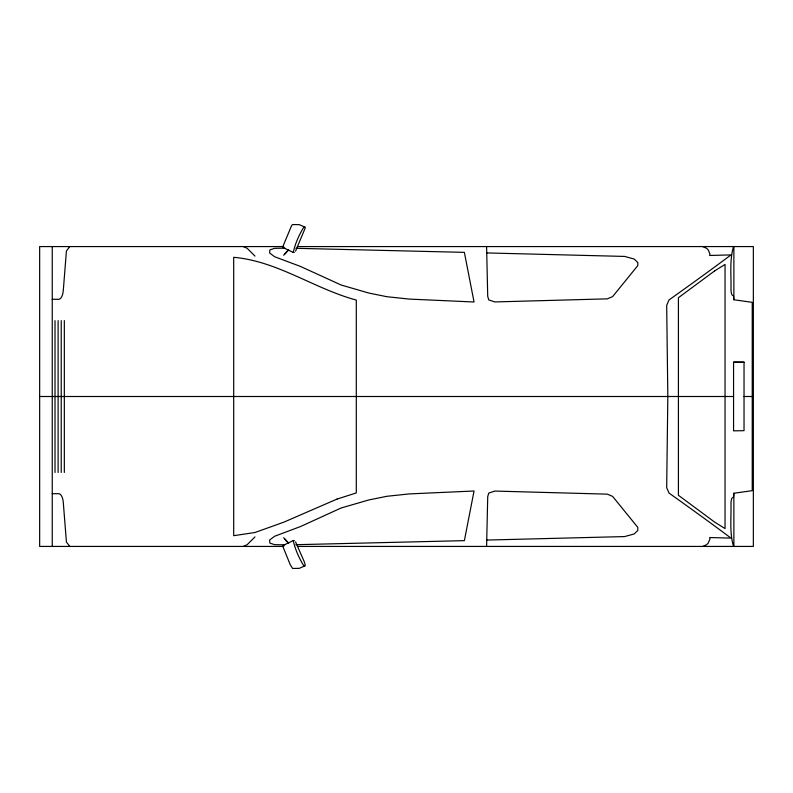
<?xml version="1.0" encoding="UTF-8"?>
<svg xmlns="http://www.w3.org/2000/svg" width="793" height="793" viewBox="0 0 793 793"><rect width="100%" height="100%" fill="white"/><g stroke="black" fill="none" stroke-linecap="round" stroke-linejoin="round"><path stroke-width="1.19" d="M733.565 246.573C729.421 260.045 731.324 274.606 730.977 288.85A6.374 1.517 -90 0 0 732.296 295.165L733.436 295.789L733.872 299.754L752.23 302.341L752.23 490.659L733.872 493.246L733.436 497.211L732.296 497.835A6.374 1.517 -90 0 0 730.977 504.15C731.324 518.394 729.421 532.955 733.565 546.427M294.381 540.667L293.251 540.568C295.115 549.202 299.06 558.222 303.788 565.786L304.918 565.895L305.136 564.794L304.304 561.811L295.561 541.877M282.903 246.464L291.546 225.708L292.577 224.548L299.248 224.647L304.918 227.105L305.136 228.206L295.561 251.123M69.794 246.573L66.424 250.965L63.291 290.516A10.706 4.659 90 0 1 58.702 299.298L52.249 299.298M283.676 255.306L288.146 249.914M284.905 253.958L288.711 249.864M254.989 536.901L247.188 544.672L243.352 546.427M733.565 362.193L744.032 362.014L744.032 430.668L733.565 430.847L733.565 362.153L744.032 362.332M283.022 545.495L293.251 540.568M702.757 546.427L706.632 544.672L708.199 543.136L709.963 538.923L709.636 537.535L730.977 538.1C710.617 522.845 689.831 507.887 669.034 493.077L666.685 487.675L667.825 396.5L666.685 305.325L669.034 299.923C689.831 285.113 710.617 270.155 730.977 254.9L709.636 255.465L709.963 254.077L708.199 249.864L706.632 248.328L702.757 246.573M304.918 565.895L299.248 568.353L292.577 568.452L290.188 564.586L282.903 546.536M304.918 227.105L303.788 227.214C299.06 234.778 295.115 243.798 293.251 252.432L294.381 252.333M486.724 540.063L624.606 536.574L634.212 533.957L637.81 530.458L637.81 527.404L612.602 496.378L607.329 494.148L494.792 491.065L488.746 493.097L487.725 496.616L486.595 546.427M284.846 544.831L274.636 544.672L269.868 543.096L269.59 540.063L274.586 536.276L300.448 526.572L341.119 507.996L368.765 499.967L386.815 496.299L409.317 493.91L474.045 491.006L464.371 540.638L295.888 544.702M283.795 246.573L39.65 246.573L39.65 546.427L283.795 546.427M297.415 246.573L753.35 246.573L753.35 546.427L297.415 546.427M39.65 396.5L733.565 396.5M744.032 396.5L753.35 396.5M52.249 493.702L58.702 493.702A10.706 4.659 -90 0 1 63.291 502.484L66.424 542.035L69.794 546.427M284.846 248.169L274.636 248.328L269.868 249.904L269.59 252.937L274.586 256.724L300.448 266.428L341.119 285.004L368.765 293.033L386.815 296.701L409.317 299.09L474.045 301.994L464.371 252.362L295.888 248.298M486.724 252.937L624.606 256.426L634.212 259.043L637.81 262.542L637.81 265.596L612.602 296.622L607.329 298.852L494.792 301.935L488.746 299.903L487.725 296.384L486.595 246.573M293.251 252.432L283.022 247.505M243.352 246.573L247.188 248.328L254.989 256.099M284.905 539.042L288.711 543.136M283.676 537.694L288.146 543.086M733.872 246.573L733.872 299.754M733.872 493.246L733.872 546.427M64.332 320.57L64.332 472.43M61.23 320.59L61.23 472.45M58.117 320.62L58.117 472.479M55.014 320.64L55.014 472.499M52.249 246.573L52.249 546.427M714.761 270.819L678.421 297.712L678.421 495.288L714.761 522.181L725.05 528.574L725.05 264.426L714.761 270.819M337.065 499.065L283.805 522.181L254.989 532.5L233.697 535.691L233.697 257.309C277.6 261.145 314.405 288.821 356.295 300.061L356.295 492.939L337.065 499.065"/></g></svg>
